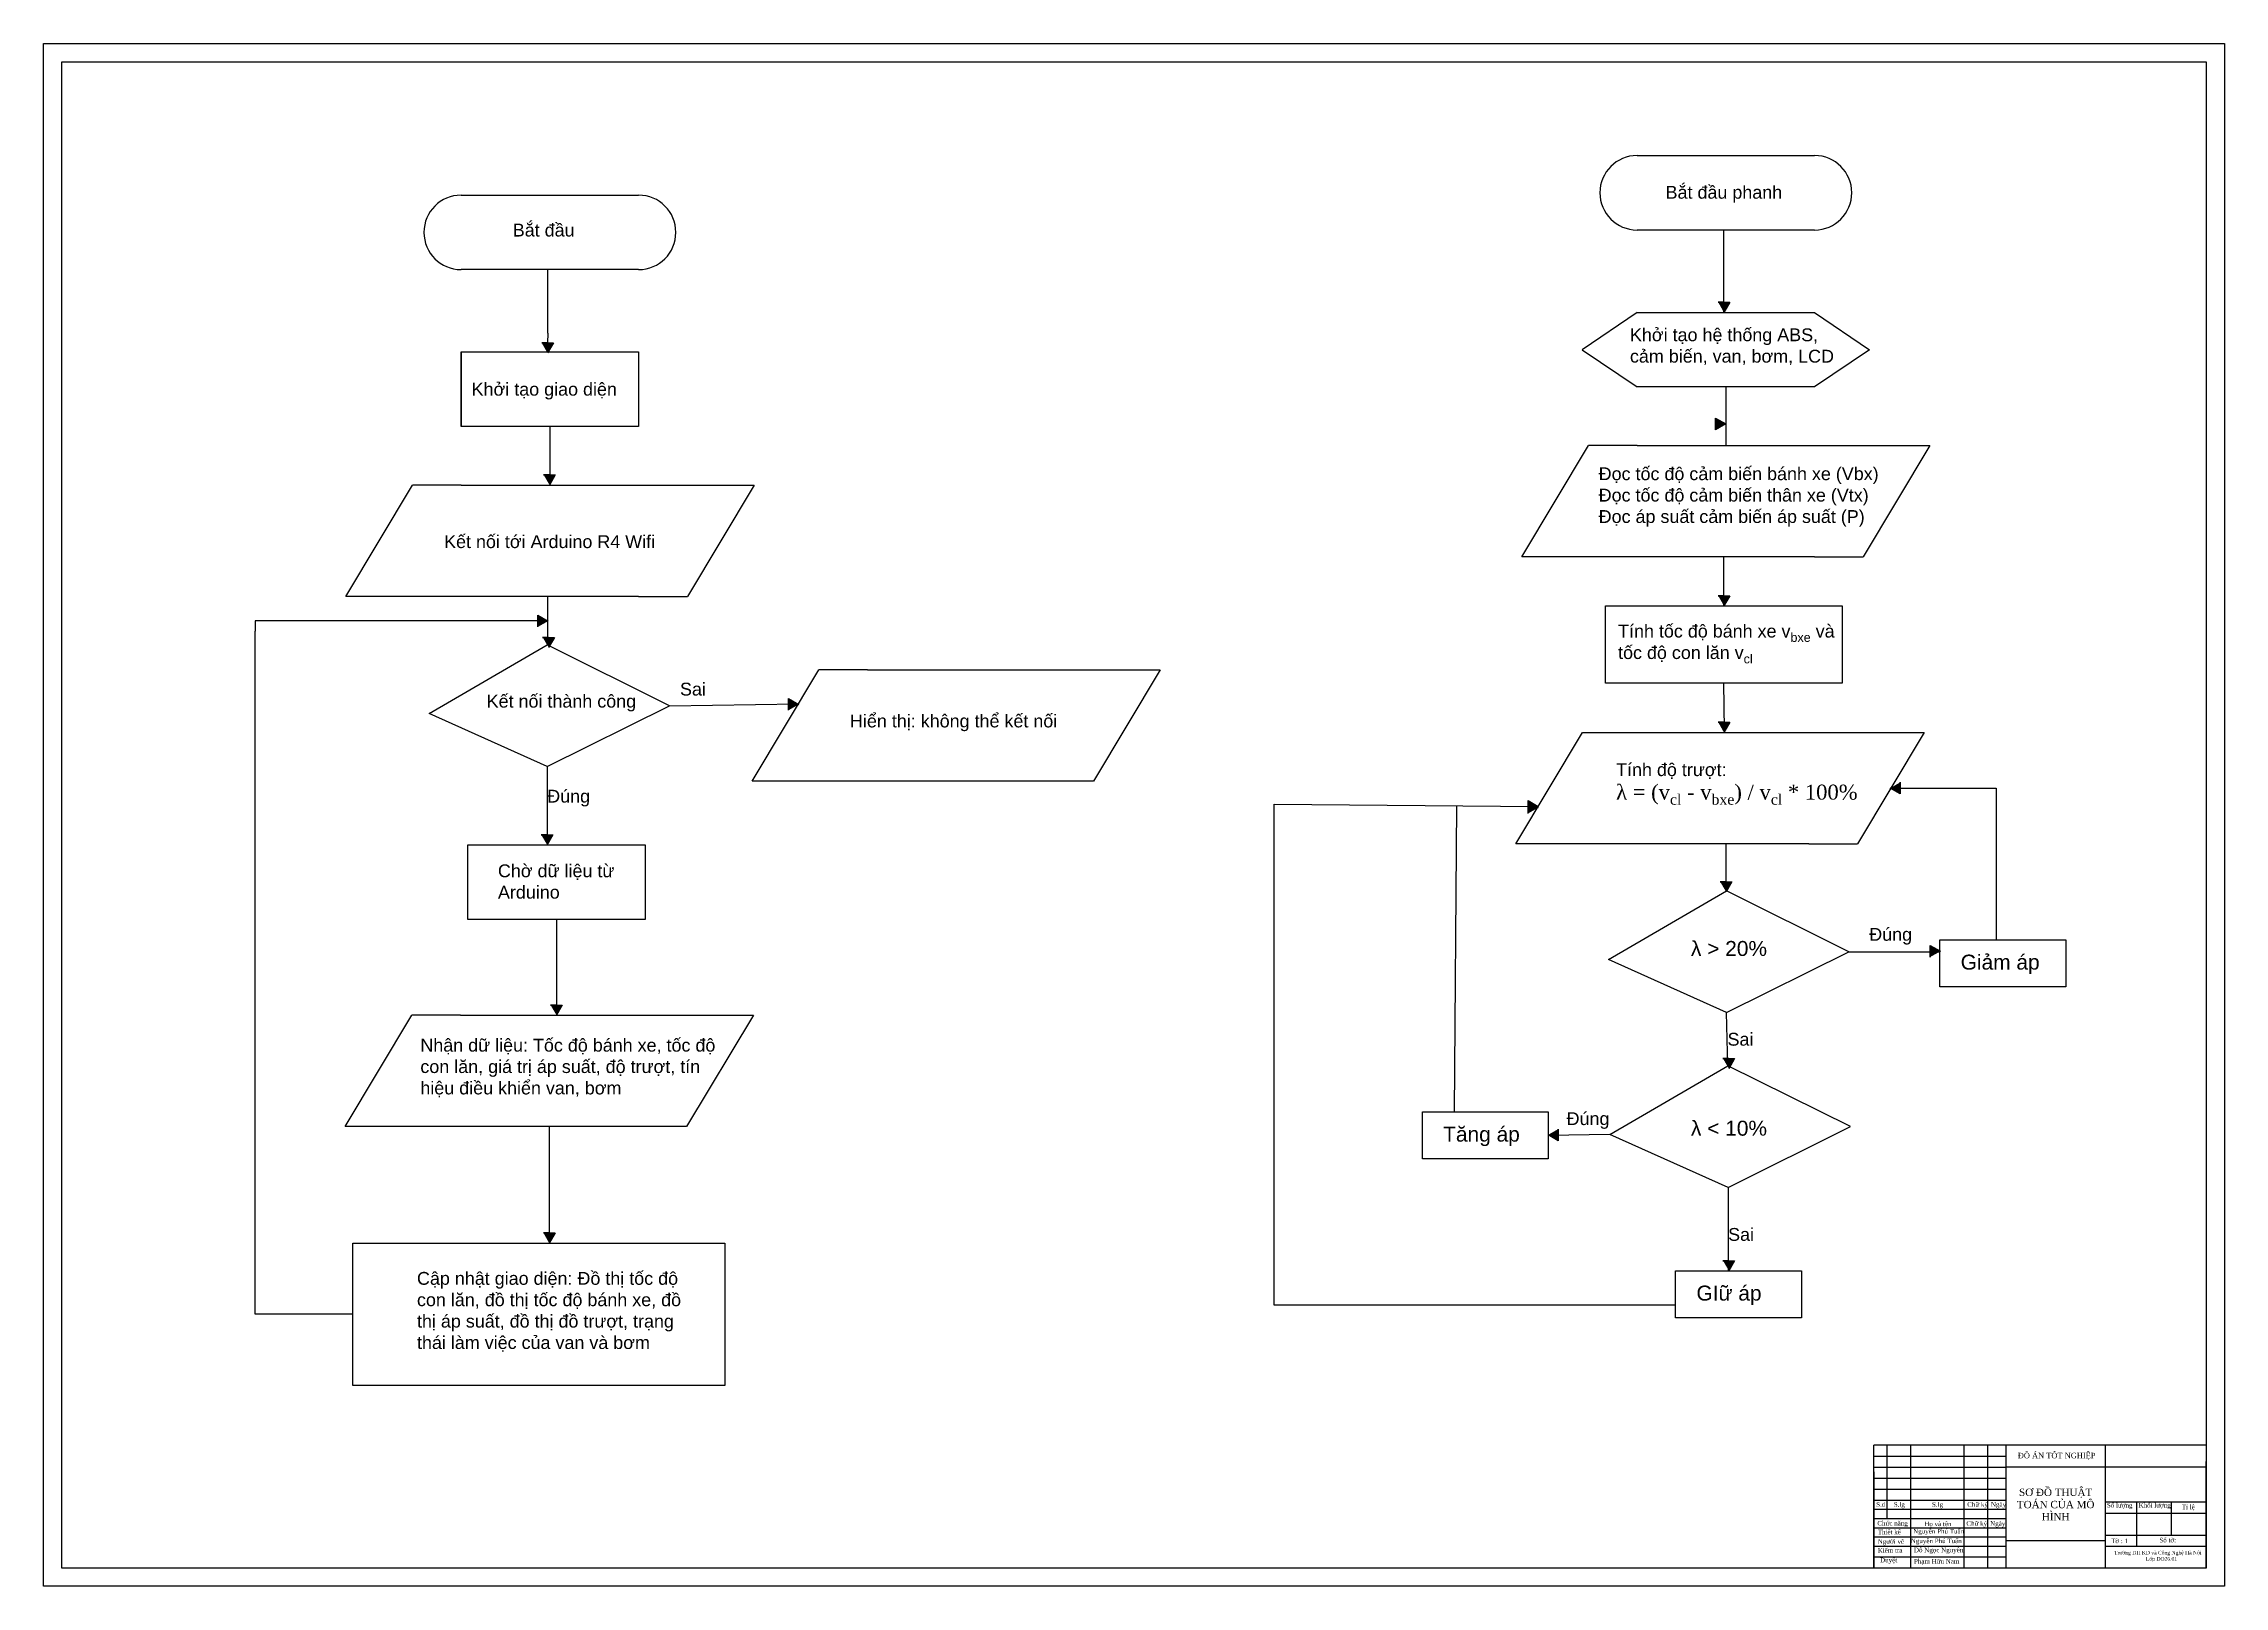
# Model space of a CAD drawing. Header units: millimetres. Extents: x 2941 to 39711, y -9887 to 8247.
# Drawn here: x 3253 to 14273, y -9878 to -2084 of the extents above; entities that cross this region are included whole.
import ezdxf

# ---------------------------------------------------------------- set-up
doc = ezdxf.new("R2010")
doc.units = ezdxf.units.MM
doc.layers.add('AM_0', color=7, linetype='Continuous', lineweight=50)
doc.styles.get("Standard").update_dxf_attribs({"font": 'arial.ttf'})
doc.dimstyles.new('AM_ISO$7', dxfattribs={"dimtxt": 3.5, "dimasz": 3.5, "dimexe": 1, "dimexo": 1, "dimgap": 1.5, "dimtad": 1, "dimdsep": 46, "dimtxsty": 'Standard', "dimcen": 0, "dimclrd": 256, "dimclre": 256, "dimclrt": 140, "dimadec": 0, "dimazin": 2, "dimtp": 0.1, "dimtm": 0.1, "dimtfac": 0.71, "dimtdec": 3, "dimtmove": 0, "dimatfit": 3, "dimfxl": 1, "dimlwd": -1, "dimlwe": -1, "dimarcsym": 1})

msp = doc.modelspace()

# ---------------------------------------------------------------- hatches: boundary and pattern name
h = msp.add_hatch(color=256)
h.dxf.hatch_style = 1
h.paths.add_polyline_path([(11744, -3443), (11774, -3391), (11715, -3391)])
h = msp.add_hatch(color=256)
h.dxf.hatch_style = 1
h.paths.add_polyline_path([(5799, -3647), (5829, -3596), (5770, -3596)])
h = msp.add_hatch(color=256)
h.dxf.hatch_style = 1
h.paths.add_polyline_path([(11754, -4006), (11702, -3977), (11702, -4036)])
h = msp.add_hatch(color=256)
h.dxf.hatch_style = 1
h.paths.add_polyline_path([(5810, -4315), (5839, -4263), (5780, -4263)])
h = msp.add_hatch(color=256)
h.dxf.hatch_style = 1
h.paths.add_polyline_path([(11744, -4925), (11774, -4874), (11715, -4874)])
h = msp.add_hatch(color=256)
h.dxf.hatch_style = 1
h.paths.add_polyline_path([(5803, -5002), (5751, -4972), (5751, -5031)])
h = msp.add_hatch(color=256)
h.dxf.hatch_style = 1
h.paths.add_polyline_path([(5805, -5135), (5834, -5084), (5775, -5084)])
h = msp.add_hatch(color=256)
h.dxf.hatch_style = 1
h.paths.add_polyline_path([(7069, -5423), (7018, -5393), (7018, -5452)])
h = msp.add_hatch(color=256)
h.dxf.hatch_style = 1
h.paths.add_polyline_path([(11744, -5565), (11774, -5513), (11715, -5513)])
h = msp.add_hatch(color=256)
h.dxf.hatch_style = 1
h.paths.add_polyline_path([(12584, -5846), (12635, -5875), (12635, -5816)])
h = msp.add_hatch(color=256)
h.dxf.hatch_style = 1
h.paths.add_polyline_path([(10806, -5944), (10754, -5915), (10754, -5974)])
h = msp.add_hatch(color=256)
h.dxf.hatch_style = 1
h.paths.add_polyline_path([(10806, -5938), (10755, -5908), (10755, -5967)])
h = msp.add_hatch(color=256)
h.dxf.hatch_style = 1
h.paths.add_polyline_path([(5798, -6133), (5827, -6082), (5768, -6082)])
h = msp.add_hatch(color=256)
h.dxf.hatch_style = 1
h.paths.add_polyline_path([(11755, -6370), (11784, -6319), (11725, -6319)])
h = msp.add_hatch(color=256)
h.dxf.hatch_style = 1
h.paths.add_polyline_path([(12838, -6670), (12786, -6640), (12786, -6699)])
h = msp.add_hatch(color=256)
h.dxf.hatch_style = 1
h.paths.add_polyline_path([(5845, -6993), (5874, -6942), (5815, -6942)])
h = msp.add_hatch(color=256)
h.dxf.hatch_style = 1
h.paths.add_polyline_path([(11769, -7263), (11798, -7212), (11739, -7212)])
h = msp.add_hatch(color=256)
h.dxf.hatch_style = 1
h.paths.add_polyline_path([(10856, -7597), (10907, -7627), (10907, -7568)])
h = msp.add_hatch(color=256)
h.dxf.hatch_style = 1
h.paths.add_polyline_path([(5808, -8145), (5838, -8093), (5779, -8093)])
h = msp.add_hatch(color=256)
h.dxf.hatch_style = 1
h.paths.add_polyline_path([(11769, -8284), (11798, -8233), (11739, -8233)])

# ---------------------------------------------------------------- linework, layer by layer
for p, q in [((5801, -3547), (5801, -3226)), ((11744, -3391), (11715, -3391)), ((11715, -3391), (11774, -3391)), ((11774, -3391), (11744, -3443)), ((11305, -3443), (11027, -3631)), ((12202, -3443), (12480, -3631)), ((5799, -3596), (5770, -3596)), ((5770, -3596), (5829, -3596)), ((5801, -3547), (5799, -3596)), ((5829, -3596), (5799, -3647)), ((11027, -3631), (11305, -3819)), ((12480, -3631), (12202, -3819)), ((5363, -3642), (5363, -4019)), ((6260, -3642), (6260, -4019)), ((11754, -3819), (11754, -4115)), ((5811, -4019), (5811, -4315)), ((11702, -4036), (11702, -3977)), ((11702, -3977), (11754, -4006)), ((11702, -4006), (11702, -4036)), ((11754, -4006), (11702, -4036)), ((10722, -4677), (11059, -4115)), ((11305, -4115), (11059, -4115)), ((12202, -4115), (12440, -4115)), ((12440, -4115), (12785, -4115)), ((12785, -4115), (12448, -4677)), ((5810, -4263), (5780, -4263)), ((5780, -4263), (5839, -4263)), ((5839, -4263), (5810, -4315)), ((4780, -4877), (5117, -4315)), ((5363, -4315), (5117, -4315)), ((6260, -4315), (6498, -4315)), ((6498, -4315), (6843, -4315)), ((6843, -4315), (6506, -4877)), ((11067, -4677), (10722, -4677)), ((11305, -4677), (11067, -4677)), ((12202, -4677), (12448, -4677)), ((5125, -4877), (4780, -4877)), ((5363, -4877), (5125, -4877)), ((6260, -4877), (6506, -4877)), ((11744, -4874), (11715, -4874)), ((11715, -4874), (11774, -4874)), ((11743, -4925), (11743, -4925)), ((11774, -4874), (11744, -4925)), ((5801, -5001), (4323, -5001)), ((4323, -5001), (4323, -5053)), ((4323, -5112), (4323, -5053)), ((5751, -5031), (5751, -4972)), ((5751, -4972), (5803, -5002)), ((4323, -8504), (4323, -5112)), ((5201, -5469), (5797, -5122)), ((5805, -5084), (5775, -5084)), ((5775, -5084), (5834, -5084)), ((6416, -5430), (5797, -5122)), ((5801, -5125), (5801, -5125)), ((5834, -5084), (5805, -5135)), ((6833, -5811), (7170, -5248)), ((7416, -5248), (7170, -5248)), ((8313, -5248), (8551, -5248)), ((8551, -5248), (8896, -5248)), ((8896, -5248), (8559, -5811)), ((7018, -5452), (7018, -5393)), ((7018, -5393), (7069, -5423)), ((11746, -5549), (11743, -5316)), ((5798, -5737), (5201, -5469)), ((5798, -5737), (6416, -5430)), ((6416, -5430), (7067, -5420)), ((10693, -6127), (11030, -5565)), ((11030, -5565), (11276, -5565)), ((11744, -5513), (11715, -5513)), ((11715, -5513), (11774, -5513)), ((11774, -5513), (11744, -5565)), ((12172, -5565), (12411, -5565)), ((12411, -5565), (12756, -5565)), ((12756, -5565), (12418, -6127)), ((5798, -5737), (5798, -6133)), ((7178, -5811), (6833, -5811)), ((7416, -5811), (7178, -5811)), ((8559, -5811), (8313, -5811)), ((12635, -5846), (12635, -5816)), ((12635, -5816), (12635, -5875)), ((9471, -8457), (9471, -5927)), ((9471, -5927), (10806, -5938)), ((10383, -7481), (10395, -5935)), ((10754, -5974), (10754, -5915)), ((10754, -5915), (10806, -5944)), ((10755, -5967), (10755, -5908)), ((10755, -5908), (10806, -5938)), ((10755, -5938), (10755, -5967)), ((12635, -5875), (12584, -5846)), ((12587, -5846), (13119, -5846)), ((13119, -5846), (13119, -6612)), ((5798, -6082), (5768, -6082)), ((5768, -6082), (5827, -6082)), ((5827, -6082), (5798, -6133)), ((11037, -6127), (10693, -6127)), ((11276, -6127), (10966, -6127)), ((11755, -6319), (11755, -6127)), ((12172, -6127), (12418, -6127)), ((11161, -6711), (11757, -6365)), ((11755, -6319), (11725, -6319)), ((11725, -6319), (11784, -6319)), ((11784, -6319), (11755, -6370)), ((12375, -6672), (11757, -6365)), ((5845, -6510), (5845, -6993)), ((11757, -6980), (11161, -6711)), ((11757, -6980), (12375, -6672)), ((12375, -6672), (12835, -6672)), ((12786, -6699), (12786, -6640)), ((12786, -6640), (12838, -6670)), ((12786, -6670), (12786, -6699)), ((5845, -6942), (5815, -6942)), ((5815, -6942), (5874, -6942)), ((5874, -6942), (5845, -6993)), ((4777, -7556), (5114, -6993)), ((5360, -6993), (5114, -6993)), ((6256, -6993), (6495, -6993)), ((6495, -6993), (6840, -6993)), ((6840, -6993), (6502, -7556)), ((11764, -7249), (11757, -6980)), ((11168, -7595), (11764, -7249)), ((11769, -7212), (11739, -7212)), ((11739, -7212), (11798, -7212)), ((12383, -7556), (11764, -7249)), ((11798, -7212), (11769, -7263)), ((5121, -7556), (4777, -7556)), ((5360, -7556), (5121, -7556)), ((5808, -7556), (5808, -8145)), ((6502, -7556), (6256, -7556)), ((11168, -7595), (10856, -7600)), ((10907, -7627), (10856, -7597)), ((10907, -7597), (10907, -7568)), ((10907, -7568), (10907, -7627)), ((11765, -7864), (11168, -7595)), ((11765, -7864), (12383, -7556)), ((11765, -7864), (11765, -8284)), ((5808, -8093), (5779, -8093)), ((5779, -8093), (5838, -8093)), ((5838, -8093), (5808, -8145)), ((11769, -8233), (11739, -8233)), ((11739, -8233), (11798, -8233)), ((11798, -8233), (11769, -8284)), ((11499, -8457), (9471, -8457)), ((4815, -8504), (4323, -8504))]:
    msp.add_line(p, q)
for points in [[(11305, -2650), (12202, -2650)], [(5363, -2850), (6260, -2850)], [(12202, -3026), (11305, -3026)], [(6260, -3226), (5363, -3226)], [(11305, -3443), (12202, -3443)], [(5363, -3642), (6260, -3642)], [(12202, -3819), (11305, -3819)], [(6260, -4019), (5363, -4019)], [(11305, -4115), (12202, -4115)], [(5363, -4315), (6260, -4315)], [(12202, -4677), (11305, -4677)], [(6260, -4877), (5363, -4877)], [(7416, -5248), (8313, -5248)], [(11276, -5565), (12172, -5565)], [(8313, -5811), (7416, -5811)], [(12172, -6127), (11276, -6127)], [(5360, -6993), (6256, -6993)], [(6256, -7556), (5360, -7556)]]:
    msp.add_lwpolyline(points)
for points in [[(5363, -3642), (6260, -3642), (6260, -4019), (5363, -4019)], [(11145, -4925), (12342, -4925), (12342, -5316), (11145, -5316)], [(5397, -6133), (6293, -6133), (6293, -6510), (5397, -6510)], [(12835, -6612), (13471, -6612), (13471, -6850), (12835, -6850)], [(10220, -7481), (10856, -7481), (10856, -7718), (10220, -7718)], [(4815, -8145), (6695, -8145), (6695, -8863), (4815, -8863)], [(11499, -8284), (12135, -8284), (12135, -8521), (11499, -8521)]]:
    msp.add_lwpolyline(points, close=True)
for centre, start, end in [((11305, -2838), 90, 270), ((12202, -2838), 270, 90), ((5363, -3038), 90, 270), ((6260, -3038), 270, 90)]:
    msp.add_arc(centre, 188, start, end)
at = {"layer": 'AM_0', "lineweight": -2}
for p, q in [((12502, -9786), (12502, -9165)), ((13670, -9165), (12502, -9165)), ((13670, -9165), (12502, -9165)), ((12502, -9220), (13170, -9220)), ((12567, -9165), (12567, -9536)), ((12688, -9786), (12688, -9165)), ((12957, -9786), (12957, -9165)), ((13077, -9786), (13077, -9165)), ((13170, -9786), (13170, -9165)), ((14180, -9165), (13670, -9165)), ((13670, -9165), (13670, -9285)), ((14180, -9165), (13670, -9165)), ((13670, -9248), (13670, -9415)), ((14180, -9415), (14180, -9248)), ((12502, -9276), (13170, -9276)), ((12502, -9299), (12502, -9786)), ((12502, -9332), (13170, -9332)), ((14180, -9276), (13170, -9276)), ((12502, -9387), (13170, -9387)), ((12502, -9443), (13170, -9443)), ((13170, -9786), (13170, -9415)), ((13670, -9415), (13670, -9786)), ((13670, -9452), (14180, -9452)), ((13828, -9452), (13828, -9675)), ((14004, -9452), (14004, -9619)), ((14180, -9786), (14180, -9415)), ((12502, -9489), (13170, -9489)), ((12502, -9536), (13170, -9536)), ((12502, -9582), (13170, -9582)), ((13670, -9508), (13928, -9508)), ((13928, -9508), (14180, -9508)), ((12502, -9628), (13170, -9628)), ((12502, -9675), (13170, -9675)), ((13170, -9647), (13670, -9647)), ((13670, -9619), (14180, -9619)), ((13670, -9675), (14180, -9675)), ((12502, -9730), (13170, -9730))]:
    msp.add_line(p, q, dxfattribs=at)
for points in [[(3253, -9878), (3253, -2084), (14273, -2084), (14273, -9878), (3253, -9878)], [(3346, -9786), (3346, -2177), (14180, -2177), (14180, -9786)]]:
    msp.add_lwpolyline(points, close=True, dxfattribs=at)

# ---------------------------------------------------------------- texts
at = {"attachment_point": 1}
for s, width, insert, char_height in [('{\\fArial|b0|i0|c163|p34;Bắt đầu phanh}', 753.62, (11449, -2803), 64.84), ('{\\fArial|b0|i0|c163|p34;Bắt đầu}', 753.62, (5624, -2994), 64.84), ('Khởi tạo hệ thống ABS, \\Pcảm biến, van, bơm, LCD', 1084.97, (11269, -3523), 64.84), ('Khởi tạo giao diện', 1084.97, (5416, -3798), 64.84), ('Đọc tốc độ cảm biến bánh xe (Vbx)\\PĐọc tốc độ cảm biến thân xe (Vtx)\\PĐọc áp suất cảm biến áp suất (P)', 1427.02, (11111, -4225), 64.84), ('Kết nối tới Arduino R4 Wifi', 1427.02, (5277, -4568), 64.84), ('\\A1;Tính tốc độ bánh xe v{\\H0.7x;\\S^ bxe;} và tốc độ con lăn v{\\H0.7x;\\S^ cl;}', 1227.5, (11209, -5020), 64.84), ('Sai', 239.92, (6469, -5313), 64.8), ('\\A1;Tính độ trượt:\\P{\\fTimes New Roman Greek|b0|i0|c161|p18;\\H1.16667x;λ = (v\\fTimes New Roman Greek|b0|i0|c0|p18;\\H0.7x;\\S^ cl;\\fTimes New Roman Greek|b0|i0|c161|p18;\\H1.42857x; - \\fTimes New Roman Greek|b0|i0|c0|p18;v\\H0.7x;\\S^ bxe;\\fTimes New Roman|b0|i0|c0|p18;\\H1.42857x;) / v\\H0.7x;\\S^ cl;\\H1.42857x; * 100%  }', 1227.5, (11199, -5720), 64.839), ('Đúng', 239.92, (5798, -5854), 64.8), ('Đúng', 239.92, (12478, -6552), 64.8), ('Sai', 239.92, (11762, -7082), 64.8), ('Đúng', 239.92, (10949, -7483), 64.8), ('Sai', 239.92, (11765, -8068), 64.8)]:
    msp.add_mtext_dynamic_manual_height_columns(s, width=width, gutter_width=324, heights=[0], dxfattribs=dict(at, insert=insert, char_height=char_height))
for s, insert, char_height, width in [('Kết nối thành công', (5492, -5374), 64.84, 768.74), ('Hiển thị: không thể kết nối', (7328, -5474), 64.84, 1288.82), ('Chờ dữ liệu từ Arduino', (5549, -6231), 64.84, 768.74), ('λ > 20%', (11577, -6618), 75.6, 570.48), ('Giảm áp', (12940, -6687), 75.6, 570.48), ('Nhận dữ liệu: Tốc độ bánh xe, tốc độ con lăn, giá trị áp suất, độ trượt, tín hiệu điều khiển van, bơm', (5157, -7112), 64.839, 1489.83), ('Tăng áp', (10325, -7556), 75.6, 570.48), ('λ < 10%', (11577, -7526), 75.6, 570.48), ('Cập nhật giao diện: Đồ thị tốc độ con lăn, đồ thị tốc độ bánh xe, đồ thị áp suất, đồ thị đồ trượt, trạng thái làm việc của van và bơm', (5140, -8290), 64.839, 1395.19), ('GIữ áp', (11605, -8359), 75.6, 570.48)]:
    msp.add_mtext(s, dxfattribs=dict(at, insert=insert, char_height=char_height, width=width))
at = {"layer": 'AM_0', "lineweight": -2, "attachment_point": 5}
for s, insert, char_height, width in [('{\\fTimes New Roman|b0|i0|c0|p18;ĐỒ ÁN \\fTimes New Roman|b0|i0|c163|p18;TỐT NGHIỆP}', (13425, -9221), 27.8, 490.6), ('{\\fTimes New Roman|b0|i0|c0|p18;SƠ ĐỒ THUẬT TOÁN CỦA MÔ HÌNH}', (13420, -9465), 37.07, 472.11)]:
    msp.add_mtext(s, dxfattribs=dict(at, insert=insert, char_height=char_height, width=width))
at = {"layer": 'AM_0', "lineweight": -2, "attachment_point": 1}
for s, width, insert, char_height in [('{\\fTimes New Roman|b0|i0|c0|p18;\\C7;S.d}', 49.61, (12513, -9453), 23.17), ('{\\fTimes New Roman|b0|i0|c0|p18;\\C7;S.lg}', 54.89, (12602, -9453), 23.17), ('{\\fTimes New Roman|b0|i0|c0|p18;\\C7;S.lg}', 158.71, (12795, -9453), 23.17), ('{\\fTimes New Roman|b0|i0|c0|p18;\\C7;Chữ ký}', 158.71, (12973, -9453), 23.17), ('{\\fTimes New Roman|b0|i0|c0|p18;\\C7;Ngày}', 158.71, (13093, -9453), 23.17), ('{\\fTimes New Roman|b0|i0|c0|p18;\\C7;Số lượng}', 158.71, (13679, -9457), 23.17), ('{\\fTimes New Roman|b0|i0|c0|p18;\\C7;Khối lượng}', 158.71, (13839, -9457), 23.17), ('{\\fTimes New Roman|b0|i0|c0|p18;\\C7;Tỉ lệ}', 158.71, (14057, -9466), 23.17), ('{\\fTimes New Roman|b0|i0|c0|p18;\\C7;Chức năng}', 158.71, (12519, -9548), 23.17), ('{\\fTimes New Roman|b0|i0|c0|p18;\\C7;Nguyễn Phú Tuấn}', 270.52, (12700, -9588), 23.17), ('{\\fTimes New Roman|b0|i0|c0|p18;\\C7;Họ và tên}', 158.71, (12756, -9551), 23.17), ('{\\fTimes New Roman|b0|i0|c0|p18;\\C7;Chữ ký}', 158.71, (12969, -9549), 23.17), ('{\\fTimes New Roman|b0|i0|c0|p18;\\C7;Ngày}', 158.71, (13089, -9549), 23.17), ('{\\fTimes New Roman|b0|i0|c0|p18;\\C7;Thiết kế}', 158.71, (12521, -9592), 23.17), ('{\\fTimes New Roman|b0|i0|c0|p18;\\C7;Người vẽ}', 158.71, (12521, -9640), 23.17), ('{\\fTimes New Roman|b0|i0|c0|p18;\\C7;Kiểm tra}', 158.71, (12521, -9685), 23.17), ('{\\fTimes New Roman|b0|i0|c0|p18;\\C7;Nguyễn Phú Tuấn}', 270.52, (12688, -9637), 23.17), ('{\\fTimes New Roman|b0|i0|c0|p18;\\C7;Đỗ Ngọc Nguyên}', 270.52, (12704, -9683), 23.17), ('{\\fTimes New Roman|b0|i0|c0|p18;\\C7;Tờ : 1}', 158.71, (13700, -9637), 23.17), ('{\\fTimes New Roman|b0|i0|c0|p18;\\C7;Số tờ:}', 158.71, (13944, -9633), 23.17), ('{\\fTimes New Roman|b0|i0|c0|p18;\\C7;Duyệt}', 158.71, (12533, -9734), 23.17), ('{\\fTimes New Roman|b0|i0|c0|p18;\\C7;Phạm Hữu Nam}', 270.52, (12704, -9740), 23.17), ('{\\fTimes New Roman|b0|i0|c0|p18;\\C7;Trường ĐH KD và Công Nghệ Hà Nội\\P\\pxqc;Lớp DO26.0\\fTimes New Roman|b0|i0|c163|p18;1\\H1.85758x; }', 479.6, (13715, -9699), 18.54)]:
    msp.add_mtext_dynamic_manual_height_columns(s, width=width, gutter_width=116, heights=[0], dxfattribs=dict(at, insert=insert, char_height=char_height))

# ---------------------------------------------------------------- leaders
for points in [[(11743, -3443), (11743, -3026)], [(11743, -4925), (11743, -4677)], [(5801, -5125), (5801, -4877)]]:
    msp.add_leader(points, dimstyle='AM_ISO$7', override={"dimgap": 1.5, "dimtad": 0})

doc.saveas('drawing.dxf')
